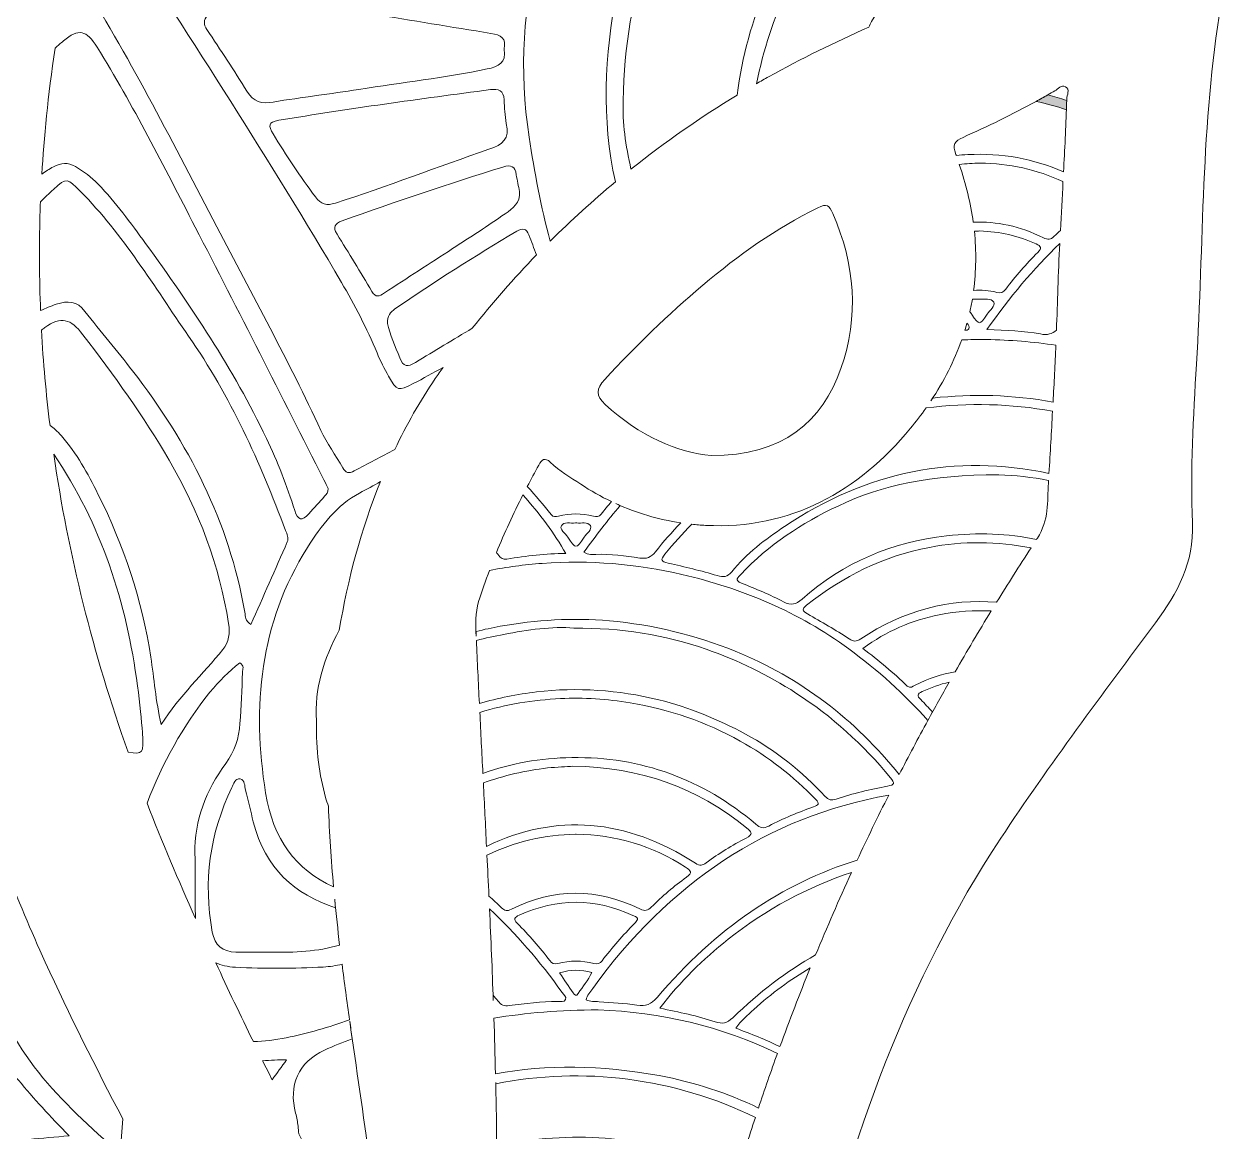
# Model space of a CAD drawing. Extents: x 86 to 1914, y -1775 to -226.
# Drawn here: x 1079.1 to 1456.6, y -1256.6 to -909 of the extents above; entities that cross this region are included whole.
import ezdxf

# ---------------------------------------------------------------- set-up
doc = ezdxf.new("R2010")
doc.units = 0
doc.header["$MEASUREMENT"] = 0
doc.layers.add('Layer 1', color=7, linetype='Continuous')

# ---------------------------------------------------------------- blocks, each defined once
blk = doc.blocks.new('block 3')
at = {"layer": 'Layer 1', "lineweight": 0}
for points, knots in [([(1909.17, -702.32), (1893.53, -708.4), (1878.2, -715.47), (1862.07, -720.2), (1823.68, -731.4), (1784.54, -739.2), (1744.98, -744.84), (1694.01, -752.11), (1642.77, -754.79), (1591.31, -753.43), (1567.38, -752.78), (1543.5, -751.06), (1519.7, -748.57), (1518.95, -748.5), (1518.23, -748.27), (1516.47, -747.89), (1521.31, -745.56), (1525.28, -743.84), (1529.07, -741.79), (1559.4, -725.46), (1587.96, -706.29), (1616.7, -687.4), (1637.98, -673.37), (1658.69, -658.5), (1678.04, -641.89), (1702.57, -620.8), (1726.08, -598.68), (1745.34, -572.43), (1771.85, -536.26), (1794.13, -497.98), (1805.01, -453.96), (1810.58, -431.4), (1812.48, -408.61), (1807.15, -385.71), (1799.99, -355.07), (1781.2, -333.42), (1754.39, -318.07), (1735.77, -307.39), (1715.33, -301.57), (1694.83, -296.02), (1639.25, -281.02), (1582.52, -273.01), (1525.26, -268.1), (1466.95, -263.11), (1408.48, -261.26), (1350.06, -258.65), (1310.62, -256.91), (1271.23, -254.46), (1231.92, -250.93), (1187.04, -246.9), (1142.64, -240.01), (1098.76, -229.77), (1097.38, -229.46), (1095.97, -229.28), (1094.55, -229.02), (1078.62, -226.14), (1069.68, -233.52), (1069.82, -249.66), (1069.91, -262.09), (1074.97, -273.1), (1080.67, -283.74), (1093.27, -307.24), (1112.11, -324.9), (1133.84, -339.73), (1161.19, -358.37), (1191.36, -371.14), (1222.31, -382.25), (1258.9, -395.4), (1296.14, -406.22), (1334.58, -412.44), (1357.87, -416.21), (1381.45, -418.28), (1404.53, -423.39), (1415.7, -425.87), (1426.68, -428.9), (1436.75, -434.56), (1456.38, -445.58), (1461.8, -464.49), (1451.07, -484.35), (1446.41, -492.94), (1439.97, -500.12), (1433.06, -506.94), (1394.64, -544.94), (1348.21, -569.06), (1297.15, -585.1), (1255.81, -598.08), (1213.48, -605.3), (1170.25, -608.18), (1144.02, -609.94), (1117.76, -611.25), (1091.51, -612.79), (1070.66, -614), (1049.77, -614.35), (1028.92, -615.67), (1019.27, -616.27), (1009.63, -616.49), (1000, -616.47), (990.37, -616.49), (980.73, -616.27), (971.08, -615.67), (950.23, -614.35), (929.34, -614), (908.49, -612.79), (882.24, -611.25), (855.98, -609.94), (829.75, -608.18), (786.52, -605.3), (744.19, -598.08), (702.85, -585.1), (651.79, -569.06), (605.36, -544.94), (566.94, -506.94), (560.03, -500.12), (553.59, -492.94), (548.93, -484.35), (538.2, -464.49), (543.62, -445.58), (563.25, -434.56), (573.32, -428.9), (584.3, -425.87), (595.47, -423.39), (618.55, -418.28), (642.13, -416.21), (665.42, -412.44), (703.86, -406.22), (741.1, -395.4), (777.69, -382.25), (808.64, -371.14), (838.81, -358.37), (866.15, -339.73), (887.89, -324.9), (906.73, -307.24), (919.33, -283.74), (925.03, -273.1), (930.09, -262.09), (930.18, -249.66), (930.32, -233.52), (921.38, -226.14), (905.45, -229.02), (904.03, -229.28), (902.62, -229.46), (901.24, -229.77), (857.36, -240.01), (812.96, -246.9), (768.08, -250.93), (728.77, -254.46), (689.38, -256.91), (649.94, -258.65), (591.52, -261.26), (533.05, -263.11), (474.74, -268.1), (417.48, -273.01), (360.75, -281.02), (305.17, -296.02), (284.67, -301.57), (264.23, -307.39), (245.61, -318.07), (218.8, -333.42), (200.01, -355.07), (192.85, -385.71), (187.52, -408.61), (189.42, -431.4), (194.99, -453.96), (205.87, -497.98), (228.15, -536.26), (254.66, -572.43), (273.92, -598.68), (297.43, -620.8), (321.96, -641.89), (341.31, -658.5), (362.02, -673.37), (383.3, -687.4), (412.04, -706.29), (440.6, -725.46), (470.93, -741.79), (474.72, -743.84), (478.69, -745.56), (483.53, -747.89), (481.77, -748.27), (481.05, -748.5), (480.3, -748.57), (456.5, -751.06), (432.62, -752.78), (408.69, -753.43), (357.23, -754.79), (305.99, -752.11), (255.02, -744.84), (215.46, -739.2), (176.32, -731.4), (137.93, -720.2), (121.79, -715.47), (106.47, -708.4), (90.83, -702.32), (87.69, -701.09), (86.4, -701.07), (86.48, -705.08), (86.69, -719.22), (87.8, -733.29), (91.12, -747.05), (99.71, -782.62), (115.58, -814.95), (136.23, -844.92), (168.79, -892.16), (210.55, -928.09), (264.67, -948.87), (273.9, -952.41), (282.4, -953.96), (291.34, -948.92), (292.97, -948.02), (294.91, -947.66), (296.69, -947), (374.62, -918.81), (451.55, -888.04), (528.24, -856.69), (532.23, -855.06), (533.25, -856.2), (534.44, -859.68), (539.3, -873.81), (542.84, -888.26), (545.3, -902.96), (551.58, -940.29), (550.69, -978.12), (552.97, -1015.72), (553.99, -1032.31), (554.86, -1048.99), (554.24, -1065.56), (553.75, -1078.11), (558.83, -1087.41), (565.88, -1096.91), (582.42, -1119.16), (599.1, -1141.37), (614.38, -1164.49), (643.83, -1209.07), (661.58, -1258.64), (673.71, -1310.35), (687.05, -1367.25), (691.77, -1425.16), (693.42, -1483.42), (694.18, -1510.5), (693.29, -1537.61), (694.51, -1564.72), (696.46, -1608.03), (712.64, -1644.19), (746.14, -1672.33), (776.75, -1698), (809.08, -1721.5), (840.23, -1746.5), (867.46, -1768.37), (898.86, -1775.17), (933.26, -1769.89), (950.95, -1767.19), (968.61, -1764.18), (986.51, -1762.87), (991.03, -1762.55), (995.52, -1762.4), (1000, -1762.4), (1004.48, -1762.4), (1008.97, -1762.55), (1013.49, -1762.87), (1031.39, -1764.18), (1049.05, -1767.19), (1066.74, -1769.89), (1101.14, -1775.17), (1132.54, -1768.37), (1159.77, -1746.5), (1190.92, -1721.5), (1223.25, -1698), (1253.86, -1672.33), (1287.36, -1644.19), (1303.53, -1608.03), (1305.49, -1564.72), (1306.71, -1537.61), (1305.82, -1510.5), (1306.58, -1483.42), (1308.23, -1425.16), (1312.95, -1367.25), (1326.29, -1310.35), (1338.42, -1258.64), (1356.17, -1209.07), (1385.62, -1164.49), (1400.9, -1141.37), (1417.58, -1119.16), (1434.12, -1096.91), (1441.17, -1087.41), (1446.25, -1078.11), (1445.76, -1065.56), (1445.14, -1048.99), (1446.01, -1032.31), (1447.03, -1015.72), (1449.31, -978.12), (1448.42, -940.29), (1454.7, -902.96), (1457.16, -888.26), (1460.7, -873.81), (1465.56, -859.68), (1466.75, -856.2), (1467.77, -855.06), (1471.76, -856.69), (1548.45, -888.04), (1625.38, -918.81), (1703.31, -947), (1705.09, -947.66), (1707.03, -948.02), (1708.66, -948.92), (1717.6, -953.96), (1726.1, -952.41), (1735.33, -948.87), (1789.45, -928.09), (1831.21, -892.16), (1863.77, -844.92), (1884.42, -814.95), (1900.29, -782.62), (1908.88, -747.05), (1912.2, -733.29), (1913.31, -719.22), (1913.52, -705.08), (1913.6, -701.07), (1912.31, -701.09), (1909.17, -702.32)], [0, 0, 0, 0, 1, 1, 1, 2, 2, 2, 3, 3, 3, 4, 4, 4, 5, 5, 5, 6, 6, 6, 7, 7, 7, 8, 8, 8, 9, 9, 9, 10, 10, 10, 11, 11, 11, 12, 12, 12, 13, 13, 13, 14, 14, 14, 15, 15, 15, 16, 16, 16, 17, 17, 17, 18, 18, 18, 19, 19, 19, 20, 20, 20, 21, 21, 21, 22, 22, 22, 23, 23, 23, 24, 24, 24, 25, 25, 25, 26, 26, 26, 27, 27, 27, 28, 28, 28, 29, 29, 29, 30, 30, 30, 31, 31, 31, 32, 32, 32, 33, 33, 33, 34, 34, 34, 35, 35, 35, 36, 36, 36, 37, 37, 37, 38, 38, 38, 39, 39, 39, 40, 40, 40, 41, 41, 41, 42, 42, 42, 43, 43, 43, 44, 44, 44, 45, 45, 45, 46, 46, 46, 47, 47, 47, 48, 48, 48, 49, 49, 49, 50, 50, 50, 51, 51, 51, 52, 52, 52, 53, 53, 53, 54, 54, 54, 55, 55, 55, 56, 56, 56, 57, 57, 57, 58, 58, 58, 59, 59, 59, 60, 60, 60, 61, 61, 61, 62, 62, 62, 63, 63, 63, 64, 64, 64, 65, 65, 65, 66, 66, 66, 67, 67, 67, 68, 68, 68, 69, 69, 69, 70, 70, 70, 71, 71, 71, 72, 72, 72, 73, 73, 73, 74, 74, 74, 75, 75, 75, 76, 76, 76, 77, 77, 77, 78, 78, 78, 79, 79, 79, 80, 80, 80, 81, 81, 81, 82, 82, 82, 83, 83, 83, 84, 84, 84, 85, 85, 85, 86, 86, 86, 87, 87, 87, 88, 88, 88, 89, 89, 89, 90, 90, 90, 91, 91, 91, 92, 92, 92, 93, 93, 93, 94, 94, 94, 95, 95, 95, 96, 96, 96, 97, 97, 97, 98, 98, 98, 99, 99, 99, 100, 100, 100, 101, 101, 101, 102, 102, 102, 103, 103, 103, 104, 104, 104, 105, 105, 105, 106, 106, 106, 106]), ([(1425.74, -729.36), (1429.8, -740.03), (1432.18, -750.9), (1433.19, -761.88), (1404.71, -762.88), (1378.78, -772.62), (1354.3, -787.59), (1328.14, -803.58), (1306.06, -824.07), (1288.29, -848.86), (1277.46, -863.96), (1268.78, -880.73), (1265.13, -899.1), (1261.24, -918.88), (1260.26, -938.84), (1264.68, -958.53), (1257.59, -964.44), (1250.77, -970.61), (1244.23, -977.1), (1241.27, -966.4), (1239.28, -955.51), (1237.61, -944.54), (1231.17, -902.02), (1243.03, -863.96), (1266.53, -829), (1294.4, -787.5), (1333.16, -760.05), (1379.41, -742.3), (1394.57, -736.48), (1409.97, -731.98), (1425.74, -729.36)], [0, 0, 0, 0, 1, 1, 1, 2, 2, 2, 3, 3, 3, 4, 4, 4, 5, 5, 5, 6, 6, 6, 7, 7, 7, 8, 8, 8, 9, 9, 9, 10, 10, 10, 10]), ([(1431.61, -801.17), (1390.87, -810.29), (1358.67, -833.63), (1331.71, -866.12), (1315.61, -885.52), (1305.89, -907.1), (1302.9, -931.3), (1291.39, -938.28), (1280.22, -946.06), (1269.56, -954.55), (1267.91, -947.17), (1266.76, -939.93), (1267.13, -933.02), (1267.36, -898.81), (1278.77, -870.13), (1298.77, -844.81), (1324.97, -811.63), (1358.27, -787.97), (1398.05, -773.85), (1409.55, -769.77), (1421.52, -768.26), (1433.59, -767.74), (1434.13, -778.8), (1433.37, -789.95), (1431.61, -801.17)], [0, 0, 0, 0, 1, 1, 1, 2, 2, 2, 3, 3, 3, 4, 4, 4, 5, 5, 5, 6, 6, 6, 7, 7, 7, 8, 8, 8, 8]), ([(1430.36, -808.53), (1428.46, -818.38), (1425.84, -828.02), (1422.98, -837.58), (1420.55, -838.43), (1418.21, -839.63), (1415.98, -840.93), (1386.97, -857.69), (1361.99, -878.72), (1345.09, -908.22), (1344.77, -908.8), (1344.48, -909.4), (1344.17, -909.98), (1333.52, -914.8), (1323.01, -919.86), (1312.76, -925.55), (1311.48, -926.26), (1310.21, -927.02), (1308.94, -927.75), (1313.27, -906.73), (1321.96, -887.46), (1336.21, -869.94), (1360.59, -839.97), (1390.64, -819.12), (1427.5, -807.92), (1428.53, -807.59), (1429.58, -807.3), (1430.64, -807.05), (1430.54, -807.54), (1430.45, -808.04), (1430.36, -808.53)], [0, 0, 0, 0, 1, 1, 1, 2, 2, 2, 3, 3, 3, 4, 4, 4, 5, 5, 5, 6, 6, 6, 7, 7, 7, 8, 8, 8, 9, 9, 9, 10, 10, 10, 10]), ([(1182.74, -1049.24), (1181.02, -1050.15), (1180.06, -1049.92), (1179.12, -1048.23), (1176.87, -1044.29), (1174.17, -1040.6), (1172.25, -1036.52), (1162.13, -1014.83), (1150.73, -993.84), (1139.63, -972.66), (1126.18, -946.98), (1113.01, -921.13), (1097.82, -896.42), (1096.51, -894.31), (1095.19, -892.23), (1093.85, -890.14), (1095.17, -884.88), (1097.4, -876.73), (1100.83, -866.32), (1103.26, -869.94), (1105.65, -873.61), (1108.01, -877.29), (1132.01, -914.6), (1156.27, -951.79), (1178.72, -990.1), (1182.89, -997.21), (1186.68, -1004.53), (1189.87, -1012.15), (1190.92, -1014.69), (1192.17, -1017.15), (1193.51, -1019.55), (1196.11, -1024.13), (1196.58, -1024.28), (1201.2, -1021.85), (1204.36, -1020.2), (1207.49, -1018.49), (1210.59, -1016.77), (1209.78, -1017.93), (1208.94, -1019.07), (1208.15, -1020.25), (1203.32, -1027.36), (1199.12, -1034.79), (1195.44, -1042.48), (1191.21, -1044.75), (1186.97, -1046.98), (1182.74, -1049.24)], [0, 0, 0, 0, 1, 1, 1, 2, 2, 2, 3, 3, 3, 4, 4, 4, 5, 5, 5, 6, 6, 6, 7, 7, 7, 8, 8, 8, 9, 9, 9, 10, 10, 10, 11, 11, 11, 12, 12, 12, 13, 13, 13, 14, 14, 14, 15, 15, 15, 15]), ([(1136.62, -906.33), (1136.87, -906.03), (1137.14, -905.7), (1137.34, -905.34), (1140.35, -899.53), (1144.71, -898.18), (1151.27, -899.39), (1175.98, -903.94), (1200.8, -907.91), (1225.61, -911.95), (1228.76, -912.46), (1230.56, -913.39), (1229.72, -916.9), (1230.65, -921.17), (1227.91, -922.4), (1224.48, -923.11), (1211.16, -925.84), (1197.63, -927.38), (1184.21, -929.52), (1175.26, -930.94), (1166.25, -931.99), (1157.31, -933.49), (1153.63, -934.13), (1151.09, -933.51), (1149.04, -930.12), (1145.03, -923.54), (1140.75, -917.16), (1136.49, -910.76), (1135.4, -909.13), (1135.37, -907.78), (1136.62, -906.33)], [0, 0, 0, 0, 1, 1, 1, 2, 2, 2, 3, 3, 3, 4, 4, 4, 5, 5, 5, 6, 6, 6, 7, 7, 7, 8, 8, 8, 9, 9, 9, 10, 10, 10, 10]), ([(1173.43, -1057.17), (1171.78, -1058.98), (1170.09, -1060.79), (1168.44, -1062.66), (1166.34, -1065.04), (1165.03, -1064.82), (1164.03, -1061.65), (1161.6, -1053.9), (1158.67, -1046.34), (1155.17, -1039.04), (1144.76, -1017.24), (1131.36, -997.33), (1117.24, -977.86), (1112.54, -971.41), (1107.88, -964.99), (1102.35, -959.22), (1100.23, -957.03), (1097.84, -955.29), (1095.23, -953.73), (1092.78, -952.28), (1090.73, -952.5), (1088.32, -953.82), (1087.05, -954.51), (1085.83, -955.27), (1084.67, -956.09), (1085.33, -944.99), (1086.56, -931.66), (1088.86, -916.54), (1089.71, -915.82), (1090.58, -915.06), (1091.44, -914.33), (1096.26, -910.29), (1098.67, -910.89), (1102.02, -916.27), (1113.34, -934.51), (1122.95, -953.67), (1132.79, -972.71), (1146.43, -999.06), (1159.75, -1025.57), (1173.21, -1052.02), (1173.7, -1053), (1174.15, -1054), (1174.5, -1054.74), (1174.57, -1055.95), (1173.99, -1056.55), (1173.43, -1057.17)], [0, 0, 0, 0, 1, 1, 1, 2, 2, 2, 3, 3, 3, 4, 4, 4, 5, 5, 5, 6, 6, 6, 7, 7, 7, 8, 8, 8, 9, 9, 9, 10, 10, 10, 11, 11, 11, 12, 12, 12, 13, 13, 13, 14, 14, 14, 15, 15, 15, 15]), ([(1406.32, -932.59), (1406.32, -932.73), (1406.32, -932.86), (1406.3, -933.01), (1406.3, -933.48), (1406.29, -933.97), (1406.25, -934.44), (1406.05, -941.44), (1405.69, -948.43), (1405.31, -955.43), (1395.93, -951.26), (1385.92, -949.41), (1375.23, -949.98), (1374.01, -950.03), (1372.83, -950.16), (1371.64, -950.28), (1371.6, -950.16), (1371.56, -950.03), (1371.51, -949.9), (1370.37, -946.86), (1371.09, -945.77), (1373.76, -944.59), (1381.55, -941.13), (1389.22, -937.39), (1396.69, -933.3), (1397.93, -932.62), (1399.16, -931.95), (1400.37, -931.25), (1401.12, -930.83), (1401.84, -930.41), (1402.57, -930), (1403.6, -929.38), (1404.67, -927.95), (1405.89, -928.67), (1407.43, -929.56), (1406.38, -931.28), (1406.32, -932.59)], [0, 0, 0, 0, 1, 1, 1, 2, 2, 2, 3, 3, 3, 4, 4, 4, 5, 5, 5, 6, 6, 6, 7, 7, 7, 8, 8, 8, 9, 9, 9, 10, 10, 10, 11, 11, 11, 12, 12, 12, 12]), ([(1159.05, -939.22), (1181.11, -935.58), (1203.25, -932.5), (1225.43, -929.6), (1228.07, -929.25), (1229.63, -929.78), (1229.72, -932.82), (1229.78, -935.27), (1230.18, -937.72), (1230.43, -940.19), (1231.7, -944.99), (1229.34, -946.82), (1224.99, -948.31), (1208.91, -953.86), (1193.03, -959.95), (1176.83, -965.19), (1174.02, -966.09), (1172.34, -965.62), (1170.56, -963.25), (1165.77, -956.88), (1161.35, -950.28), (1157.23, -943.47), (1155.73, -940.96), (1155.62, -939.79), (1159.05, -939.22)], [0, 0, 0, 0, 1, 1, 1, 2, 2, 2, 3, 3, 3, 4, 4, 4, 5, 5, 5, 6, 6, 6, 7, 7, 7, 8, 8, 8, 8]), ([(1178.94, -970.74), (1195.62, -964.81), (1212.41, -959.15), (1229.32, -953.89), (1231.95, -953.08), (1233.22, -953.62), (1233.58, -956.34), (1233.84, -958.12), (1234.26, -959.86), (1234.6, -961.6), (1234.87, -965.1), (1232.46, -966.91), (1230.1, -968.54), (1224.66, -972.3), (1219.13, -975.87), (1213.6, -979.48), (1206.48, -984.14), (1199.28, -988.7), (1192.17, -993.4), (1190.58, -994.45), (1189.47, -995), (1188.24, -992.89), (1184.68, -986.86), (1181, -980.89), (1177.31, -974.94), (1175.93, -972.71), (1176.51, -971.61), (1178.94, -970.74)], [0, 0, 0, 0, 1, 1, 1, 2, 2, 2, 3, 3, 3, 4, 4, 4, 5, 5, 5, 6, 6, 6, 7, 7, 7, 8, 8, 8, 9, 9, 9, 9]), ([(1404.33, -973.78), (1403.67, -974.38), (1403.02, -975), (1402.39, -975.61), (1401.24, -976.74), (1400.36, -976.76), (1399, -976.09), (1391.65, -972.46), (1384.31, -970.85), (1376.97, -971.19), (1376.15, -965.24), (1374.68, -959.19), (1372.6, -953.06), (1374.74, -952.84), (1376.91, -952.68), (1379.14, -952.68), (1388.26, -952.73), (1396.95, -954.67), (1405.14, -958.46), (1404.87, -963.57), (1404.6, -968.67), (1404.33, -973.78)], [0, 0, 0, 0, 1, 1, 1, 2, 2, 2, 3, 3, 3, 4, 4, 4, 5, 5, 5, 6, 6, 6, 7, 7, 7, 7]), ([(1150.31, -1097.42), (1148.49, -1096.33), (1148.6, -1094.86), (1148.37, -1093.58), (1143.45, -1065.15), (1130.6, -1040.41), (1113.14, -1017.84), (1108.28, -1011.55), (1103.08, -1005.49), (1098.22, -999.18), (1095.68, -995.87), (1092.83, -995.74), (1089.15, -996.94), (1087.45, -997.5), (1085.85, -998.19), (1084.29, -998.95), (1083.89, -988.98), (1083.8, -978.99), (1084.09, -968.96), (1084.13, -967.64), (1084.18, -966.22), (1084.24, -964.79), (1085.58, -963.5), (1086.92, -962.2), (1088.3, -960.91), (1092.49, -957.01), (1092.74, -957.43), (1096.8, -961.54), (1110.2, -975.12), (1119.94, -991.39), (1130.73, -1006.91), (1143.85, -1025.8), (1153.15, -1046.52), (1161.17, -1067.94), (1161.6, -1069.1), (1162.24, -1070.26), (1161.71, -1071.49), (1157.94, -1080.12), (1154.13, -1088.72), (1150.31, -1097.42)], [0, 0, 0, 0, 1, 1, 1, 2, 2, 2, 3, 3, 3, 4, 4, 4, 5, 5, 5, 6, 6, 6, 7, 7, 7, 8, 8, 8, 9, 9, 9, 10, 10, 10, 11, 11, 11, 12, 12, 12, 13, 13, 13, 13]), ([(1261.49, -1028.38), (1258.5, -1025.6), (1258.55, -1023.52), (1261.33, -1020.52), (1271.01, -1010.04), (1281.16, -1000.18), (1292.09, -990.97), (1303.3, -981.52), (1315.01, -973.15), (1328.16, -966.66), (1331.04, -965.22), (1331.78, -965.9), (1332.91, -968.49), (1339.85, -984.41), (1341.19, -1000.85), (1335.46, -1017.12), (1329.72, -1033.45), (1317.21, -1044.71), (1294.71, -1044.37), (1284.53, -1043.7), (1272.11, -1038.24), (1261.49, -1028.38)], [0, 0, 0, 0, 1, 1, 1, 2, 2, 2, 3, 3, 3, 4, 4, 4, 5, 5, 5, 6, 6, 6, 7, 7, 7, 7]), ([(1201.95, -1015.19), (1199.5, -1016.68), (1198.1, -1016.64), (1197, -1013.76), (1195.58, -1010.04), (1193.86, -1006.44), (1193.17, -1002.94), (1193.01, -1000.6), (1194.1, -999.38), (1195.49, -998.42), (1207.89, -989.77), (1220.69, -981.78), (1233.69, -974.05), (1235.52, -972.98), (1236.74, -973.13), (1237.52, -975.18), (1238.32, -977.28), (1239.11, -979.37), (1239.91, -981.45), (1232.79, -988.81), (1226.04, -996.48), (1219.75, -1004.48), (1213.8, -1008.03), (1207.86, -1011.59), (1201.95, -1015.19)], [0, 0, 0, 0, 1, 1, 1, 2, 2, 2, 3, 3, 3, 4, 4, 4, 5, 5, 5, 6, 6, 6, 7, 7, 7, 8, 8, 8, 8]), ([(1377.33, -974.02), (1377.87, -974), (1378.44, -973.96), (1379, -973.95), (1385.31, -974.13), (1391.15, -975.4), (1396.68, -978.03), (1398.23, -978.75), (1398.65, -979.29), (1397.22, -980.69), (1393.59, -984.28), (1390.28, -988.14), (1387.17, -992.19), (1386.36, -993.26), (1385.56, -993.53), (1384.35, -993.2), (1381.92, -992.58), (1379.51, -992.39), (1377.08, -992.6), (1377.89, -986.51), (1377.98, -980.35), (1377.33, -974.02)], [0, 0, 0, 0, 1, 1, 1, 2, 2, 2, 3, 3, 3, 4, 4, 4, 5, 5, 5, 6, 6, 6, 7, 7, 7, 7]), ([(1403.57, -991.88), (1403.44, -996.28), (1403.26, -1000.69), (1403.08, -1005.1), (1401.72, -1006.26), (1400.27, -1006.67), (1398.05, -1006.27), (1392.81, -1005.28), (1387.43, -1005.15), (1381.25, -1004.9), (1388.28, -994.81), (1395.9, -985.8), (1404.13, -977.88), (1403.89, -982.54), (1403.69, -987.22), (1403.57, -991.88)], [0, 0, 0, 0, 1, 1, 1, 2, 2, 2, 3, 3, 3, 4, 4, 4, 5, 5, 5, 5]), ([(1378.74, -995.3), (1380.36, -995.59), (1382.66, -994.87), (1383.4, -996.25), (1384.11, -997.5), (1382.12, -998.82), (1381.3, -1000.09), (1378.98, -1003.68), (1378.92, -1003.64), (1376.5, -1000.11), (1376.44, -1000.02), (1376.39, -999.95), (1376.33, -999.87), (1376.22, -999.67), (1376.08, -999.47), (1375.92, -999.27), (1376.21, -997.99), (1376.48, -996.68), (1376.69, -995.38), (1377.4, -995.39), (1378.13, -995.43), (1378.74, -995.3)], [0, 0, 0, 0, 1, 1, 1, 2, 2, 2, 3, 3, 3, 4, 4, 4, 5, 5, 5, 6, 6, 6, 7, 7, 7, 7]), ([(1087.25, -1035.03), (1086.01, -1025.08), (1085.11, -1015.09), (1084.56, -1005.06), (1084.93, -1004.79), (1085.27, -1004.51), (1085.63, -1004.26), (1090.69, -1000.62), (1093.7, -1001.43), (1097.58, -1006.51), (1107.26, -1019.18), (1116.64, -1032.09), (1124.65, -1045.89), (1133.9, -1061.79), (1140.43, -1078.82), (1143.29, -1097.11), (1143.74, -1100.12), (1143.44, -1102.91), (1141.48, -1105.31), (1135.28, -1112.94), (1128.01, -1119.67), (1122.17, -1128.82), (1120.34, -1121.15), (1119.9, -1114.35), (1118.87, -1107.63), (1116.15, -1089.7), (1110.42, -1072.74), (1102.3, -1056.52), (1099.05, -1050.01), (1095.66, -1043.66), (1090.82, -1038.24), (1089.5, -1036.79), (1088.34, -1035.72), (1087.25, -1035.03)], [0, 0, 0, 0, 1, 1, 1, 2, 2, 2, 3, 3, 3, 4, 4, 4, 5, 5, 5, 6, 6, 6, 7, 7, 7, 8, 8, 8, 9, 9, 9, 10, 10, 10, 11, 11, 11, 11]), ([(1374.37, -1005.11), (1374.61, -1004.37), (1374.79, -1003.64), (1374.99, -1002.88), (1375.48, -1003.41), (1375.93, -1003.97), (1375.55, -1004.62), (1375.32, -1005.04), (1374.86, -1005.11), (1374.37, -1005.11)], [0, 0, 0, 0, 1, 1, 1, 2, 2, 2, 3, 3, 3, 3]), ([(1402.02, -1027.61), (1389.46, -1025.35), (1376.75, -1024.97), (1364.27, -1026.38), (1364.09, -1026.67), (1363.88, -1026.96), (1363.68, -1027.25), (1367.81, -1021.05), (1371.04, -1014.65), (1373.36, -1008.1), (1375.9, -1008.03), (1378.47, -1007.98), (1381.08, -1008.01), (1388.59, -1008.12), (1395.86, -1008.74), (1402.89, -1009.79), (1402.64, -1015.74), (1402.35, -1021.67), (1402.02, -1027.61)], [0, 0, 0, 0, 1, 1, 1, 2, 2, 2, 3, 3, 3, 4, 4, 4, 5, 5, 5, 6, 6, 6, 6]), ([(1400.74, -1049.99), (1371.36, -1043.86), (1343.57, -1049.32), (1317.75, -1066.67), (1311.73, -1070.71), (1305.77, -1075.1), (1301.18, -1080.9), (1299.87, -1082.55), (1298.59, -1082.66), (1296.61, -1082.08), (1291.57, -1080.58), (1286.44, -1079.29), (1281.27, -1078.18), (1278.91, -1077.67), (1278.75, -1077.13), (1280.22, -1075.3), (1282.88, -1072.04), (1285.69, -1068.92), (1288.63, -1065.94), (1290.05, -1066.11), (1291.48, -1066.23), (1292.93, -1066.31), (1319.67, -1067.67), (1340.83, -1055.72), (1357.29, -1035.85), (1359.03, -1033.74), (1360.65, -1031.62), (1362.17, -1029.48), (1375.43, -1027.74), (1388.82, -1028.12), (1401.86, -1030.52), (1401.5, -1037.01), (1401.14, -1043.5), (1400.74, -1049.99)], [0, 0, 0, 0, 1, 1, 1, 2, 2, 2, 3, 3, 3, 4, 4, 4, 5, 5, 5, 6, 6, 6, 7, 7, 7, 8, 8, 8, 9, 9, 9, 10, 10, 10, 11, 11, 11, 11]), ([(1114.72, -1116.71), (1115.44, -1122.17), (1115.91, -1127.64), (1116.31, -1131.32), (1116.58, -1138.03), (1116.57, -1138.21), (1111.72, -1137.44), (1100.79, -1106.59), (1092.94, -1075.44), (1088.43, -1044), (1103.38, -1066), (1111.22, -1090.57), (1114.72, -1116.71)], [0, 0, 0, 0, 1, 1, 1, 2, 2, 2, 3, 3, 3, 4, 4, 4, 4]), ([(1240.62, -1047.38), (1241.56, -1045.67), (1242.54, -1044.84), (1244.23, -1046.52), (1247.06, -1049.34), (1250.54, -1051.2), (1253.82, -1053.4), (1256.94, -1055.48), (1260.13, -1057.28), (1263.41, -1058.85), (1262.32, -1060.16), (1261.25, -1061.46), (1260.24, -1062.79), (1259.51, -1063.73), (1258.7, -1063.6), (1257.75, -1063.39), (1254.09, -1062.5), (1250.43, -1062.52), (1246.77, -1063.39), (1245.97, -1063.57), (1245.17, -1063.79), (1244.52, -1062.93), (1242.14, -1059.92), (1239.66, -1057), (1237.01, -1054.1), (1237.01, -1054.1), (1237.01, -1054.09), (1237.01, -1054.09), (1238.21, -1051.84), (1239.39, -1049.61), (1240.62, -1047.38)], [0, 0, 0, 0, 1, 1, 1, 2, 2, 2, 3, 3, 3, 4, 4, 4, 5, 5, 5, 6, 6, 6, 7, 7, 7, 8, 8, 8, 9, 9, 9, 10, 10, 10, 10]), ([(1178.03, -1099.2), (1173.01, -1108.24), (1170.25, -1117.74), (1170.83, -1127.55), (1170.78, -1137.22), (1171.72, -1144.52), (1173.72, -1151.74), (1173.97, -1152.68), (1174.28, -1153.55), (1174.64, -1154.39), (1174.89, -1162.86), (1175.47, -1171.3), (1176.22, -1179.74), (1164.38, -1174.55), (1157.18, -1164.6), (1154.91, -1150.27), (1150.62, -1123.15), (1152.97, -1097.13), (1168.06, -1073.23), (1172.37, -1066.38), (1177.21, -1059.89), (1184.41, -1056.17), (1186.62, -1055.01), (1188.8, -1053.81), (1190.98, -1052.6), (1184.88, -1067.52), (1180.68, -1083.22), (1178.03, -1099.2)], [0, 0, 0, 0, 1, 1, 1, 2, 2, 2, 3, 3, 3, 4, 4, 4, 5, 5, 5, 6, 6, 6, 7, 7, 7, 8, 8, 8, 9, 9, 9, 9]), ([(1400.56, -1053.03), (1400.21, -1058.87), (1400.79, -1064.69), (1397.09, -1070.33), (1397, -1070.46), (1396.91, -1070.6), (1396.84, -1070.73), (1387.86, -1068.88), (1378.45, -1068.48), (1368.61, -1069.61), (1351.53, -1071.53), (1336.21, -1077.95), (1323.26, -1089.44), (1321.32, -1091.16), (1319.85, -1091.53), (1317.46, -1090.28), (1313.2, -1088.08), (1308.76, -1086.21), (1304.28, -1084.46), (1301.74, -1083.48), (1303.17, -1082.68), (1304.08, -1081.7), (1312.73, -1072.4), (1323.15, -1065.6), (1334.54, -1060.25), (1348.57, -1053.63), (1363.4, -1050.42), (1385, -1050.48), (1390.13, -1050.57), (1395.35, -1051.18), (1400.61, -1052.25), (1400.59, -1052.51), (1400.57, -1052.78), (1400.56, -1053.03)], [0, 0, 0, 0, 1, 1, 1, 2, 2, 2, 3, 3, 3, 4, 4, 4, 5, 5, 5, 6, 6, 6, 7, 7, 7, 8, 8, 8, 9, 9, 9, 10, 10, 10, 11, 11, 11, 11]), ([(1235.67, -1056.75), (1241, -1062.75), (1245.51, -1068.95), (1249.11, -1075.1), (1242.83, -1075.24), (1236.69, -1075.88), (1230.59, -1076.89), (1229.43, -1077.09), (1228.71, -1076.55), (1228.02, -1075.66), (1227.8, -1075.37), (1227.57, -1075.1), (1227.35, -1074.83), (1229.85, -1068.68), (1232.66, -1062.66), (1235.67, -1056.75)], [0, 0, 0, 0, 1, 1, 1, 2, 2, 2, 3, 3, 3, 4, 4, 4, 5, 5, 5, 5]), ([(1266.22, -1060.12), (1265.75, -1059.92), (1265.3, -1059.71), (1264.83, -1059.49), (1271.33, -1062.46), (1278.13, -1064.46), (1285.2, -1065.51), (1282.43, -1068.39), (1279.75, -1071.42), (1277.21, -1074.61), (1275.81, -1076.35), (1274.54, -1076.91), (1272.33, -1076.57), (1267.76, -1075.86), (1263.18, -1075.23), (1258.52, -1075.43), (1257.45, -1075.48), (1256.3, -1075.61), (1254.8, -1074.72), (1258.46, -1069.57), (1262.27, -1064.71), (1266.22, -1060.12)], [0, 0, 0, 0, 1, 1, 1, 2, 2, 2, 3, 3, 3, 4, 4, 4, 5, 5, 5, 6, 6, 6, 7, 7, 7, 7]), ([(1247.73, -1066.42), (1248.43, -1065.13), (1250.59, -1065.71), (1252.12, -1065.56), (1252.22, -1065.54), (1252.31, -1065.56), (1252.62, -1065.56), (1253.93, -1065.76), (1256.05, -1065.07), (1256.81, -1066.4), (1257.5, -1067.61), (1255.65, -1068.84), (1254.89, -1070), (1252.33, -1073.83), (1252.28, -1073.83), (1249.72, -1070), (1248.94, -1068.83), (1247.09, -1067.56), (1247.73, -1066.42)], [0, 0, 0, 0, 1, 1, 1, 2, 2, 2, 3, 3, 3, 4, 4, 4, 5, 5, 5, 6, 6, 6, 6]), ([(1384.29, -1090.46), (1369.77, -1089.19), (1355.06, -1093), (1341.67, -1101.93), (1340.27, -1102.86), (1339.42, -1102.79), (1338.04, -1101.9), (1333.76, -1099.16), (1329.35, -1096.59), (1324.93, -1094.07), (1323.32, -1093.14), (1323.17, -1092.52), (1324.68, -1091.35), (1336.17, -1082.35), (1348.81, -1075.86), (1363.26, -1073.21), (1368.46, -1072.27), (1373.7, -1071.65), (1379.02, -1071.75), (1384.55, -1071.82), (1389.91, -1072.36), (1395.12, -1073.38), (1391.44, -1079.03), (1387.83, -1084.73), (1384.29, -1090.46)], [0, 0, 0, 0, 1, 1, 1, 2, 2, 2, 3, 3, 3, 4, 4, 4, 5, 5, 5, 6, 6, 6, 7, 7, 7, 8, 8, 8, 8]), ([(1362.73, -1127.52), (1359.67, -1133.14), (1356.66, -1138.8), (1353.74, -1144.49), (1339.91, -1127.25), (1322.83, -1114.15), (1302.3, -1105.81), (1289.66, -1100.7), (1276.5, -1097.47), (1262.79, -1096.28), (1251.24, -1095.26), (1239.84, -1095.97), (1228.54, -1097.98), (1225.97, -1098.43), (1223.43, -1098.98), (1220.93, -1099.6), (1220.95, -1100.08), (1220.97, -1100.56), (1220.98, -1101.05), (1220.82, -1097.42), (1220.64, -1093.83), (1221.76, -1090.24), (1222.8, -1086.94), (1223.94, -1083.68), (1225.15, -1080.45), (1230.59, -1079.42), (1236.1, -1078.65), (1241.73, -1078.25), (1256.59, -1077.19), (1271.21, -1078.36), (1285.57, -1081.72), (1304.44, -1086.12), (1322.19, -1093.5), (1337.95, -1105.09), (1347.01, -1111.76), (1355.32, -1119.21), (1362.73, -1127.52), (1363.22, -1126.63), (1363.69, -1125.76), (1364.17, -1124.87), (1362.97, -1123.55), (1361.75, -1122.24), (1360.5, -1120.97), (1359.29, -1119.76), (1359.4, -1119.2), (1360.94, -1118.49), (1363.69, -1117.2), (1366.52, -1116.2), (1369.42, -1115.51), (1367.16, -1119.5), (1364.93, -1123.49), (1362.73, -1127.52)], [0, 0, 0, 0, 1, 1, 1, 2, 2, 2, 3, 3, 3, 4, 4, 4, 5, 5, 5, 6, 6, 6, 7, 7, 7, 8, 8, 8, 9, 9, 9, 10, 10, 10, 11, 11, 11, 12, 12, 12, 13, 13, 13, 14, 14, 14, 15, 15, 15, 16, 16, 16, 17, 17, 17, 17]), ([(1371.31, -1112.23), (1367.12, -1112.99), (1362.95, -1114.39), (1358.76, -1116.44), (1357.98, -1116.82), (1357.19, -1117.62), (1356.26, -1116.73), (1351.95, -1112.56), (1347.29, -1108.79), (1342.35, -1104.91), (1349.77, -1099.52), (1357.69, -1096.08), (1366.32, -1094.36), (1371.89, -1093.27), (1377.31, -1092.89), (1382.61, -1093.18), (1378.74, -1099.49), (1374.97, -1105.83), (1371.31, -1112.23)], [0, 0, 0, 0, 1, 1, 1, 2, 2, 2, 3, 3, 3, 4, 4, 4, 5, 5, 5, 6, 6, 6, 6]), ([(1350.08, -1148.15), (1344.6, -1149.09), (1339.2, -1150.47), (1333.92, -1152.23), (1332.51, -1152.7), (1331.55, -1152.48), (1330.5, -1151.36), (1323.21, -1143.51), (1314.87, -1136.87), (1305.46, -1131.78), (1296.86, -1127.14), (1287.89, -1123.4), (1278.26, -1121.04), (1265.57, -1117.94), (1252.82, -1117.06), (1239.95, -1118.56), (1233.84, -1119.29), (1227.86, -1120.5), (1221.98, -1122.22), (1221.65, -1115.62), (1221.35, -1109.02), (1221.06, -1102.41), (1223.88, -1101.7), (1226.75, -1101.06), (1229.65, -1100.52), (1237.17, -1099.14), (1244.83, -1097.87), (1251.68, -1098.58), (1266.49, -1098.49), (1280.09, -1100.57), (1293.2, -1105.2), (1303.08, -1108.66), (1312.51, -1113.19), (1321.34, -1118.92), (1332.64, -1126.23), (1342.44, -1135.11), (1350.98, -1145.49), (1352.34, -1147.15), (1352.4, -1147.73), (1350.08, -1148.15)], [0, 0, 0, 0, 1, 1, 1, 2, 2, 2, 3, 3, 3, 4, 4, 4, 5, 5, 5, 6, 6, 6, 7, 7, 7, 8, 8, 8, 9, 9, 9, 10, 10, 10, 11, 11, 11, 12, 12, 12, 13, 13, 13, 13]), ([(1132.87, -1189.62), (1127.54, -1177.69), (1122.44, -1165.67), (1117.69, -1153.46), (1122.49, -1140.99), (1128.88, -1129.28), (1137.45, -1118.63), (1140.21, -1115.21), (1143.36, -1112.18), (1146.77, -1109.48), (1148.31, -1110.24), (1147.7, -1111.49), (1147.66, -1112.45), (1147.46, -1117.8), (1147.24, -1123.17), (1146.86, -1128.5), (1146.55, -1133.08), (1145.21, -1137.2), (1142.37, -1141.06), (1136.24, -1149.44), (1132.47, -1158.74), (1132.74, -1169.42), (1132.92, -1176.15), (1132.74, -1182.89), (1132.87, -1189.62)], [0, 0, 0, 0, 1, 1, 1, 2, 2, 2, 3, 3, 3, 4, 4, 4, 5, 5, 5, 6, 6, 6, 7, 7, 7, 8, 8, 8, 8]), ([(1250.97, -1139.18), (1241.13, -1139.32), (1231.83, -1140.99), (1223.09, -1144.13), (1222.76, -1137.74), (1222.43, -1131.36), (1222.13, -1124.98), (1230.36, -1122.5), (1238.82, -1121.08), (1247.47, -1120.66), (1254.74, -1120.32), (1262.03, -1120.77), (1269.29, -1121.99), (1281.54, -1124.02), (1293.09, -1127.99), (1303.86, -1134.01), (1312.62, -1138.9), (1320.52, -1145.05), (1327.54, -1152.28), (1328.96, -1153.74), (1328.25, -1154.12), (1326.87, -1154.61), (1322.08, -1156.36), (1317.35, -1158.25), (1312.85, -1160.66), (1311.15, -1161.57), (1310.1, -1161.24), (1308.72, -1160.06), (1292.08, -1145.92), (1272.78, -1138.87), (1250.97, -1139.18)], [0, 0, 0, 0, 1, 1, 1, 2, 2, 2, 3, 3, 3, 4, 4, 4, 5, 5, 5, 6, 6, 6, 7, 7, 7, 8, 8, 8, 9, 9, 9, 10, 10, 10, 10]), ([(1224.23, -1167.03), (1223.9, -1160.39), (1223.58, -1153.77), (1223.23, -1147.14), (1229.63, -1144.8), (1236.34, -1143.22), (1243.41, -1142.44), (1246.35, -1142.13), (1249.32, -1142.02), (1251.34, -1141.88), (1272.37, -1142.2), (1290.26, -1148.49), (1305.86, -1161.24), (1307.43, -1162.55), (1308, -1163.24), (1305.69, -1164.41), (1301.34, -1166.64), (1297.15, -1169.26), (1293.2, -1172.17), (1292.02, -1173.03), (1291.12, -1173.19), (1289.76, -1172.3), (1267.94, -1158.3), (1246.08, -1156.49), (1224.23, -1167.03)], [0, 0, 0, 0, 1, 1, 1, 2, 2, 2, 3, 3, 3, 4, 4, 4, 5, 5, 5, 6, 6, 6, 7, 7, 7, 8, 8, 8, 8]), ([(1176.58, -1183.56), (1177.05, -1188.38), (1177.56, -1193.21), (1178.14, -1198.03), (1171.21, -1200.02), (1163.98, -1200.42), (1156.65, -1200.22), (1152.96, -1200.22), (1149.26, -1200.3), (1145.54, -1200.21), (1141.44, -1200.08), (1138.87, -1198.05), (1138.14, -1193.9), (1135.37, -1178.12), (1137.27, -1163), (1144.34, -1148.6), (1144.89, -1147.48), (1145.27, -1145.54), (1146.94, -1145.88), (1148.44, -1146.19), (1148.28, -1148.08), (1148.6, -1149.35), (1149.46, -1152.67), (1150.22, -1156), (1151.03, -1159.32), (1154.7, -1174.08), (1164.18, -1182.06), (1176.85, -1186.32), (1176.74, -1185.39), (1176.67, -1184.49), (1176.58, -1183.56)], [0, 0, 0, 0, 1, 1, 1, 2, 2, 2, 3, 3, 3, 4, 4, 4, 5, 5, 5, 6, 6, 6, 7, 7, 7, 8, 8, 8, 9, 9, 9, 10, 10, 10, 10]), ([(1340.54, -1171.39), (1340.54, -1171.41), (1340.54, -1171.41), (1340.52, -1171.41), (1340.52, -1171.41), (1340.52, -1171.39), (1340.52, -1171.39), (1317.01, -1178.57), (1296.08, -1192.97), (1277.75, -1214.4), (1275.88, -1216.6), (1274.22, -1217.32), (1271.44, -1216.87), (1267.53, -1216.25), (1263.52, -1216.12), (1259.55, -1215.76), (1258.21, -1215.65), (1256.79, -1215.83), (1255.45, -1215.22), (1255.76, -1213.75), (1256.74, -1212.72), (1257.54, -1211.61), (1281.4, -1178.7), (1312.29, -1157.78), (1350.44, -1150.94), (1350.44, -1150.94), (1350.44, -1150.94), (1350.46, -1150.94), (1347.03, -1157.72), (1343.73, -1164.52), (1340.54, -1171.39)], [0, 0, 0, 0, 1, 1, 1, 2, 2, 2, 3, 3, 3, 4, 4, 4, 5, 5, 5, 6, 6, 6, 7, 7, 7, 8, 8, 8, 9, 9, 9, 10, 10, 10, 10]), ([(1232.03, -1186.77), (1230.68, -1187.44), (1229.94, -1187.26), (1228.93, -1186.28), (1227.66, -1185.03), (1226.33, -1183.81), (1224.99, -1182.64), (1224.79, -1178.36), (1224.59, -1174.08), (1224.37, -1169.82), (1232.7, -1165.72), (1242.78, -1163.25), (1252.17, -1163.25), (1252.17, -1163.25), (1252.31, -1163.25), (1252.31, -1163.25), (1264.77, -1163.36), (1276.23, -1166.79), (1286.71, -1173.55), (1288.43, -1174.66), (1289.01, -1175.26), (1286.95, -1176.73), (1283.03, -1179.54), (1279.38, -1182.69), (1275.94, -1186.08), (1274.83, -1187.19), (1273.96, -1187.48), (1272.39, -1186.68), (1258.95, -1180.04), (1245.44, -1180.08), (1232.03, -1186.77)], [0, 0, 0, 0, 1, 1, 1, 2, 2, 2, 3, 3, 3, 4, 4, 4, 5, 5, 5, 6, 6, 6, 7, 7, 7, 8, 8, 8, 9, 9, 9, 10, 10, 10, 10]), ([(1085.74, -1203.34), (1093.34, -1220), (1101.59, -1236.32), (1110.07, -1252.51), (1109.89, -1256.12), (1109.6, -1259.77), (1109.24, -1263.48), (1090.69, -1246.91), (1073.2, -1231.01), (1068.21, -1206.13), (1066.18, -1196.04), (1067.48, -1186.15), (1070.33, -1176.36), (1070.97, -1174.15), (1071.98, -1173.48), (1073.21, -1173.55), (1077.08, -1183.58), (1081.25, -1193.5), (1085.74, -1203.34)], [0, 0, 0, 0, 1, 1, 1, 2, 2, 2, 3, 3, 3, 4, 4, 4, 5, 5, 5, 6, 6, 6, 6]), ([(1327.49, -1201.11), (1318.46, -1206.19), (1309.79, -1212.75), (1301.5, -1220.8), (1299.64, -1222.6), (1298.24, -1222.82), (1296.01, -1222.07), (1290.48, -1220.24), (1284.77, -1219.08), (1278.6, -1217.79), (1285.08, -1209.42), (1292.17, -1202.42), (1300.04, -1196.18), (1311.93, -1186.72), (1325.06, -1179.77), (1338.76, -1175.24), (1334.85, -1183.8), (1331.08, -1192.41), (1327.49, -1201.11)], [0, 0, 0, 0, 1, 1, 1, 2, 2, 2, 3, 3, 3, 4, 4, 4, 5, 5, 5, 6, 6, 6, 6]), ([(1246.64, -1203.81), (1245.41, -1204.16), (1244.79, -1203.74), (1244.1, -1202.85), (1240.91, -1198.77), (1237.56, -1194.8), (1233.86, -1191.16), (1232.5, -1189.82), (1233.08, -1189.27), (1234.46, -1188.64), (1246.39, -1183.22), (1258.28, -1183.22), (1270.17, -1188.69), (1271.46, -1189.27), (1271.59, -1189.47), (1271.62, -1190.02), (1271.37, -1190.34), (1271.06, -1190.8), (1270.7, -1191.19), (1267.09, -1194.91), (1263.65, -1198.79), (1260.47, -1202.91), (1259.78, -1203.81), (1259.11, -1204.14), (1257.9, -1203.81), (1254.16, -1202.8), (1250.37, -1202.8), (1246.64, -1203.81)], [0, 0, 0, 0, 1, 1, 1, 2, 2, 2, 3, 3, 3, 4, 4, 4, 5, 5, 5, 6, 6, 6, 7, 7, 7, 8, 8, 8, 9, 9, 9, 9]), ([(1226.35, -1215.44), (1226.01, -1205.84), (1225.63, -1196.25), (1225.17, -1186.66), (1233.33, -1194.26), (1240.95, -1203), (1247.96, -1212.93), (1248.42, -1213.59), (1249.36, -1214.29), (1249.05, -1215.05), (1248.63, -1216.02), (1247.42, -1215.64), (1246.55, -1215.67), (1241.45, -1215.83), (1236.38, -1216.22), (1231.34, -1217.01), (1229.74, -1217.27), (1228.8, -1216.76), (1227.82, -1215.54), (1227.31, -1214.91), (1226.8, -1214.33), (1226.3, -1213.71), (1226.31, -1214.29), (1226.33, -1214.86), (1226.35, -1215.44)], [0, 0, 0, 0, 1, 1, 1, 2, 2, 2, 3, 3, 3, 4, 4, 4, 5, 5, 5, 6, 6, 6, 7, 7, 7, 8, 8, 8, 8]), ([(1161.35, -1227.08), (1157.91, -1227.78), (1154.46, -1228.16), (1151.05, -1228.29), (1147.04, -1220.08), (1143.09, -1211.83), (1139.25, -1203.54), (1140.95, -1204.34), (1142.96, -1204.83), (1145.41, -1204.96), (1154.61, -1205.41), (1163.82, -1205.41), (1173.01, -1204.88), (1175.04, -1204.77), (1177, -1204.45), (1178.9, -1204.01), (1179.63, -1209.83), (1180.42, -1215.64), (1181.24, -1221.46), (1174.77, -1223.81), (1168.11, -1225.68), (1161.35, -1227.08)], [0, 0, 0, 0, 1, 1, 1, 2, 2, 2, 3, 3, 3, 4, 4, 4, 5, 5, 5, 6, 6, 6, 7, 7, 7, 7]), ([(1247.15, -1206.7), (1250.7, -1205.66), (1253.86, -1205.64), (1257.23, -1206.64), (1256.12, -1209.11), (1254.4, -1211.05), (1253.02, -1213.19), (1252.37, -1214.24), (1251.88, -1213.68), (1251.41, -1212.97), (1250.07, -1210.98), (1248.71, -1209), (1247.15, -1206.7)], [0, 0, 0, 0, 1, 1, 1, 2, 2, 2, 3, 3, 3, 4, 4, 4, 4]), ([(1316.3, -1229.87), (1311.89, -1227.64), (1307.23, -1225.9), (1302.47, -1224.08), (1304.1, -1221.67), (1306.18, -1219.99), (1308.14, -1218.19), (1313.65, -1213.15), (1319.58, -1208.84), (1325.8, -1205.19), (1322.5, -1213.35), (1319.33, -1221.58), (1316.3, -1229.87)], [0, 0, 0, 0, 1, 1, 1, 2, 2, 2, 3, 3, 3, 4, 4, 4, 4]), ([(1309.57, -1249.12), (1299.93, -1244.46), (1289.54, -1241.02), (1278.41, -1238.97), (1260.2, -1235.6), (1243.07, -1235.43), (1227.04, -1238.41), (1226.91, -1232.59), (1226.75, -1226.77), (1226.55, -1220.95), (1236.56, -1219.26), (1247.36, -1218.39), (1259.31, -1218.35), (1278.88, -1219.03), (1297.86, -1223.5), (1315.52, -1231.97), (1313.47, -1237.66), (1311.49, -1243.38), (1309.57, -1249.12)], [0, 0, 0, 0, 1, 1, 1, 2, 2, 2, 3, 3, 3, 4, 4, 4, 5, 5, 5, 6, 6, 6, 6]), ([(1165.3, -1257.21), (1165.23, -1256.41), (1165.18, -1255.63), (1165.09, -1254.83), (1164.94, -1253.48), (1164.69, -1252.12), (1164.32, -1250.79), (1162.04, -1242.03), (1165.09, -1234.78), (1173.41, -1230.94), (1176.24, -1229.63), (1179.15, -1228.53), (1182.09, -1227.46), (1181.82, -1225.57), (1181.57, -1223.7), (1181.29, -1221.84), (1185.46, -1251.26), (1190.27, -1280.65), (1191.9, -1310.28), (1191.96, -1310.86), (1191.97, -1311.42), (1192.01, -1312), (1191.76, -1311.46), (1191.5, -1310.9), (1191.23, -1310.35), (1182.85, -1292.53), (1174.06, -1274.87), (1165.3, -1257.21)], [0, 0, 0, 0, 1, 1, 1, 2, 2, 2, 3, 3, 3, 4, 4, 4, 5, 5, 5, 6, 6, 6, 7, 7, 7, 8, 8, 8, 9, 9, 9, 9]), ([(1156.93, -1240.26), (1155.95, -1238.26), (1154.95, -1236.29), (1153.97, -1234.29), (1156.38, -1234.09), (1158.88, -1234.04), (1161.46, -1234), (1159.95, -1236.16), (1158.45, -1238.23), (1156.93, -1240.26)], [0, 0, 0, 0, 1, 1, 1, 2, 2, 2, 3, 3, 3, 3]), ([(1302.81, -1270.66), (1284.26, -1260.64), (1263.52, -1256.65), (1240.62, -1258.9), (1236.1, -1259.33), (1231.72, -1260.06), (1227.42, -1261.02), (1227.37, -1254.38), (1227.28, -1247.78), (1227.11, -1241.15), (1227.13, -1241.27), (1227.13, -1241.4), (1227.13, -1241.53), (1254.45, -1236.05), (1283.23, -1239.64), (1308.61, -1252.12), (1306.58, -1258.26), (1304.66, -1264.44), (1302.81, -1270.66)], [0, 0, 0, 0, 1, 1, 1, 2, 2, 2, 3, 3, 3, 4, 4, 4, 5, 5, 5, 6, 6, 6, 6]), ([(1068.92, -1260.02), (1062.43, -1260.6), (1055.93, -1261.05), (1049.46, -1261.76), (1046.65, -1262.07), (1045.36, -1261.42), (1044.86, -1258.35), (1043.77, -1251.53), (1043.59, -1251.57), (1050.1, -1249.11), (1057.84, -1246.19), (1065.54, -1243.21), (1073.29, -1240.29), (1074.61, -1239.8), (1076.08, -1238.75), (1077.37, -1240.35), (1082.1, -1246.22), (1087.25, -1251.73), (1093.25, -1257.83), (1084.46, -1258.62), (1076.68, -1259.33), (1068.92, -1260.02)], [0, 0, 0, 0, 1, 1, 1, 2, 2, 2, 3, 3, 3, 4, 4, 4, 5, 5, 5, 6, 6, 6, 7, 7, 7, 7])]:
    blk.add_open_spline(points, degree=3, knots=knots, dxfattribs=at)
blk = doc.blocks.new('block 2')
at = {"layer": 'Layer 1', "true_color": 0xffeb9f}
h = blk.add_hatch(color=41, dxfattribs=at)
h.dxf.hatch_style = 2
edge = h.paths.add_edge_path()
edge.add_spline(control_points=[(1396.67, -933.3), (1399.9, -933.98), (1403.08, -934.84), (1406.19, -935.89), (1406.22, -934.93), (1406.28, -933.97), (1406.3, -933), (1404.33, -932.35), (1402.34, -931.76), (1400.34, -931.25), (1399.12, -931.94), (1397.9, -932.63), (1396.67, -933.3)], knot_values=[0, 0, 0, 0, 1, 1, 1, 2, 2, 2, 3, 3, 3, 4, 4, 4, 4], degree=3, periodic=1)
at = {"layer": 'Layer 1', "lineweight": 0}
blk.add_open_spline([(1396.67, -933.3), (1399.9, -933.98), (1403.08, -934.84), (1406.19, -935.89), (1406.22, -934.93), (1406.28, -933.97), (1406.3, -933), (1404.33, -932.35), (1402.34, -931.76), (1400.34, -931.25), (1399.12, -931.94), (1397.9, -932.63), (1396.67, -933.3)], degree=3, knots=[0, 0, 0, 0, 1, 1, 1, 2, 2, 2, 3, 3, 3, 4, 4, 4, 4], dxfattribs=at)
at = {"layer": 'Layer 1'}
blk.add_blockref('block 3', (0, 0), dxfattribs=at)

msp = doc.modelspace()

# ---------------------------------------------------------------- block references
at = {"layer": 'Layer 1'}
msp.add_blockref('block 2', (0, 0), dxfattribs=at)

doc.saveas('drawing.dxf')
